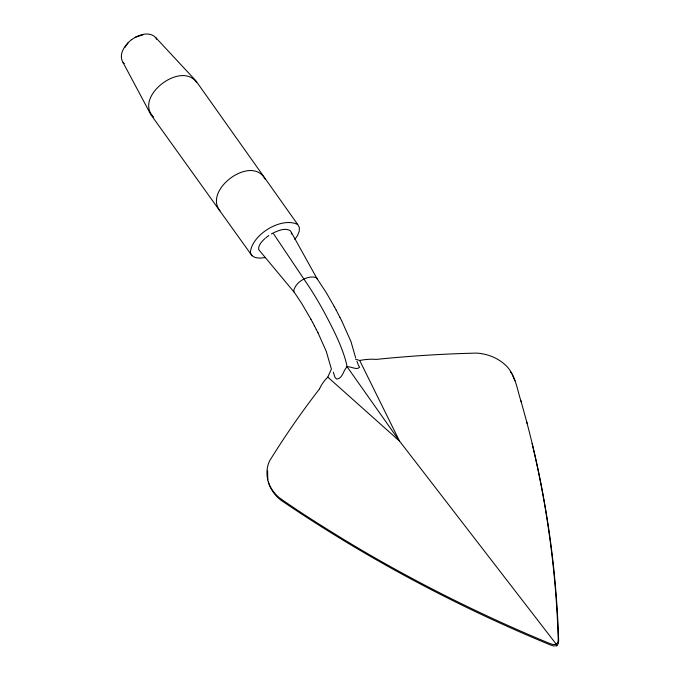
<?xml version="1.0" encoding="UTF-8"?>
<svg xmlns="http://www.w3.org/2000/svg" width="680" height="680" viewBox="0 0 680 680"><rect width="100%" height="100%" fill="white"/><g stroke="black" fill="none" stroke-linecap="round" stroke-linejoin="round"><path stroke-width="1.02" d="M291.405 234.081L291.431 232.5L290.351 230.715C285.183 227.664 278.868 230.409 273.896 232.62M267.597 470.832L267.826 479.85M319.549 388.866A43.41 30.481 -16.9 0 1 327.786 377.111L331.449 368.976M333.276 372.164L335.045 377.527L336.804 379.083C342.695 378.59 343.238 370.328 347.08 366.724C351.084 366.282 356.915 370.558 359.584 367.234L358.071 364.633M124.814 47.523L128.299 42.508M294.856 239.402L297.576 235.501L299.285 231.132L299.336 227.375L297.712 224.494L195.738 80.614L155.814 37.689C149.183 30.736 138.202 34.85 131.571 39.729M319.532 388.866A968.269 679.872 -16.9 0 0 269.705 460.717C262.65 475.142 269.866 493.187 282.897 501.525C366.75 558.39 456.629 606.212 550.248 644.887L553.435 645.915L556.818 645.788L558.399 643.331L558.637 640.526C556.376 566.822 545.658 493.399 526.762 422.127M265.106 238.349C262.029 241.306 258.221 244.885 258.655 249.551L294.398 292.476L301.716 303.467L310.913 319.218M131.563 39.593C125.188 44.778 118.065 54.128 123.004 62.441L150.798 114.529L251.982 255.697L255.161 257.524L259.683 258.162L265.243 257.567M265.854 237.779L268.855 235.493M271.363 234.005L273.028 233.01L306.153 282.404A74.324 13.609 62.5 0 1 327.862 319.099L331.576 326.315A52.011 9.52 62.5 0 1 346.4 363.469L347.174 367.081M135.26 37.255L142.953 34.892M355.462 359.168L359.703 360.502A43.41 30.481 -16.9 0 1 376.176 359.414A968.269 679.872 -16.9 0 1 476.595 353.099C486.481 353.685 496.256 357.255 503.863 363.664C515.567 372.954 516.8 388.994 521.322 402.118M297.712 224.494C281.401 216.368 251.387 234.838 250.368 252.807L251.982 255.697M123.004 62.441L124.304 63.572M153.637 117.002C133.348 97.223 180.948 60.435 196.545 82.314M219.938 210.783C203.09 189.788 251.575 154.181 265.072 179.027M327.786 377.111L399.534 441.099L556.393 644.394L556.818 645.788M347.08 366.724L399.534 441.099L359.703 360.502M316.506 277.763L326.306 292.723L334.365 306.723M510.281 371.594L511.904 373.983M294.398 292.476L293.624 291.193C295.214 282.081 307.666 274.737 316.421 277.644L317.203 278.927L291.431 232.5M334.237 306.484L336.217 310.173M310.786 318.988L312.698 322.541M336.166 310.072L339.855 317.212M312.647 322.439L314.466 325.924M512.337 374.825L514.964 380.808M339.83 317.161L341.657 320.671M316.234 329.375L318.019 332.826M314.457 325.89L316.251 329.426M341.598 320.56L350.965 341.572L355.64 357.808M317.968 332.724L326.255 351.33L331.177 368.313M155.814 37.689L156.553 39.236M357.969 363.834L356.889 361.267M268.328 482.018C270.368 488.155 274.295 493.519 279.208 497.675C300.721 512.915 323.178 526.796 345.627 540.617C410.941 580.057 479.323 614.354 549.822 643.501L553.01 644.521L556.393 644.394L557.974 641.937L558.212 639.132C556.215 573.291 547.383 507.679 532.142 443.598M520.897 400.732L527.187 423.512"/></g></svg>
